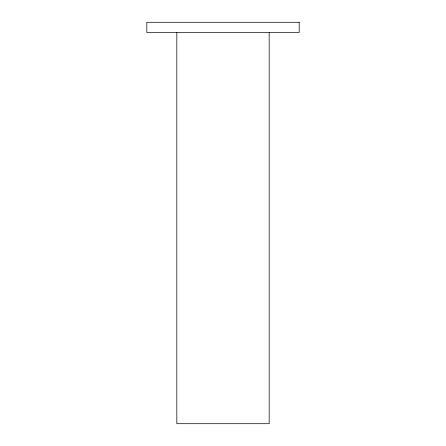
<?xml version="1.0" encoding="UTF-8"?>
<svg xmlns="http://www.w3.org/2000/svg" width="446" height="446" viewBox="0 0 446 446"><rect width="100%" height="100%" fill="white"/><g stroke="black" fill="none" stroke-linecap="round" stroke-linejoin="round"><path stroke-width="0.67" d="M269.178 32.463L269.178 423.7L176.822 423.7L176.822 32.463M299.177 22.3L146.823 22.3L146.823 32.463L299.177 32.463L299.177 22.3"/></g></svg>
